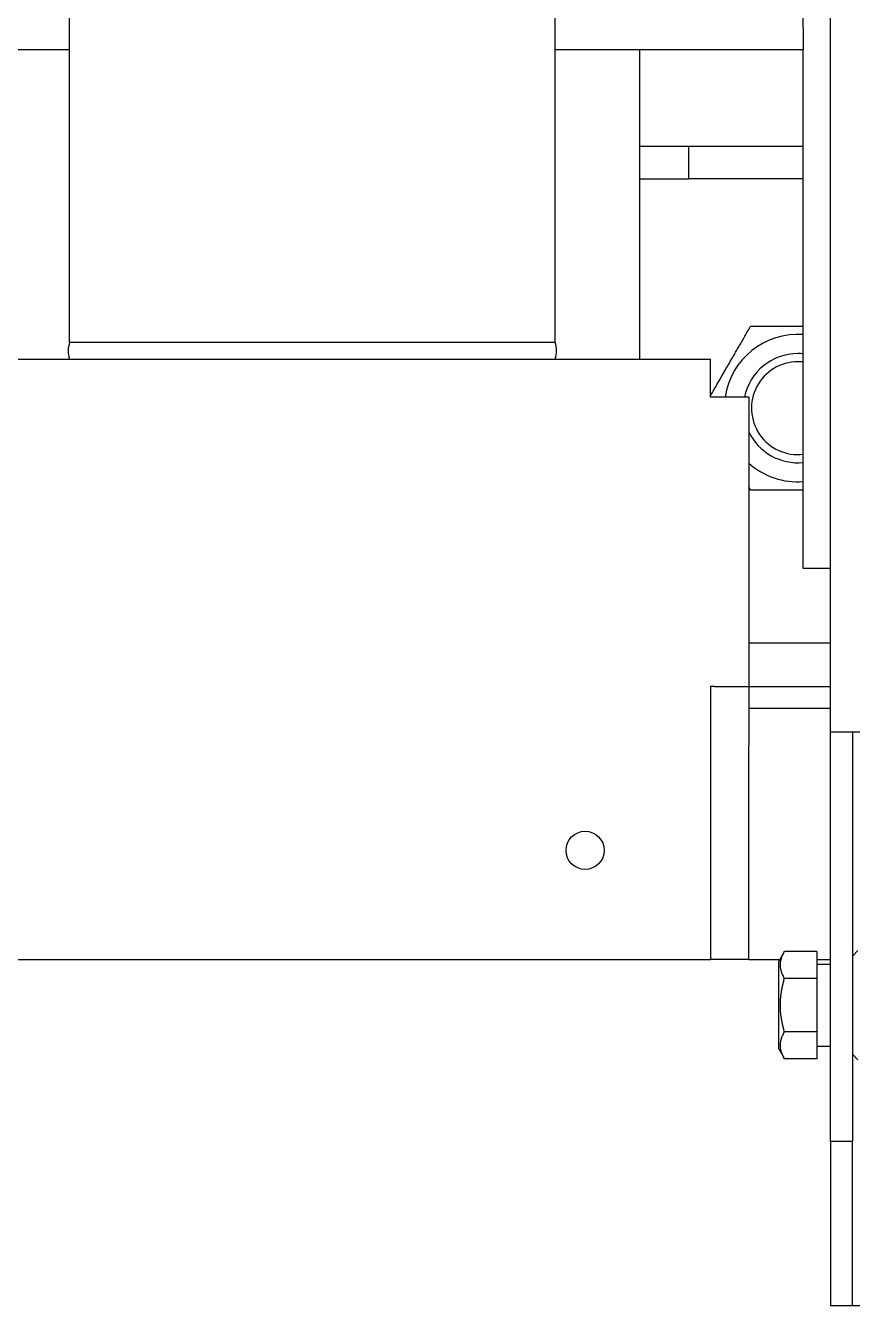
# Model space of a CAD drawing. Header units: millimetres. Extents: x -383313 to -161684, y -117025 to 99224.
# Drawn here: x -342266.6 to -342115, y -11277 to -11042.5 of the extents above; entities that cross this region are included whole.
import ezdxf

# ---------------------------------------------------------------- set-up
doc = ezdxf.new("R2010")
doc.units = ezdxf.units.MM
doc.header["$MEASUREMENT"] = 0
doc.layers.add('PV-55E8', color=7, linetype='Continuous')

# ---------------------------------------------------------------- blocks, each defined once
blk = doc.blocks.new('*U123')
at = {"layer": 'PV-55E8', "color": 3}
for p, q in [((-404, -460.38), (-404, 460.38)), ((-315, -460.38), (-315, 460.38)), ((-264.5, -531.73), (-264.5, 458.27)), ((-269.5, -402.73), (-269.5, -330.73)), ((-269.5, -402.73), (-269.5, -406.73)), ((-404, -406.73), (-465, -406.73)), ((-269.5, -406.73), (-315, -406.73)), ((-299.5, -406.73), (-299.5, -424.38)), ((-269.5, -501.73), (-269.5, -406.73)), ((-299.5, -424.38), (-290.5, -424.38)), ((-299.5, -424.38), (-299.5, -430.38)), ((-290.5, -424.38), (-269.5, -424.38)), ((-290.5, -430.38), (-290.5, -424.38)), ((-299.5, -430.38), (-290.5, -430.38)), ((-299.5, -430.38), (-299.5, -463.38)), ((-269.5, -430.38), (-290.5, -430.38)), ((-315, -460.38), (-404, -460.38)), ((-315, -460.38), (-404, -460.38)), ((-1182.5, -463.38), (-286.5, -463.38)), ((-286.5, -469.68), (-286.5, -463.38)), ((-286.5, -470.38), (-286.5, -469.68)), ((-285.8, -470.38), (-286.5, -470.38)), ((-279.5, -470.38), (-285.8, -470.38)), ((-279.5, -470.38), (-279.5, -523.38)), ((-264.5, -501.73), (-269.5, -501.73)), ((-279.5, -515.38), (-264.5, -515.38)), ((-286.5, -523.38), (-286.5, -573.38)), ((-285.8, -523.38), (-286.5, -523.38)), ((-285.8, -523.38), (-279.5, -523.38)), ((-279.5, -523.38), (-279.5, -534.08)), ((-279.5, -523.38), (-264.5, -523.38)), ((-264.5, -527.38), (-279.5, -527.38)), ((-264.5, -527.38), (-279.5, -527.38)), ((-264.5, -606.73), (-264.5, -531.73)), ((-257, -531.73), (-264.5, -531.73)), ((-260.5, -531.73), (-260.5, -606.73)), ((-279.5, -573.38), (-279.5, -534.08)), ((-274, -573.73), (-272.95, -571.92)), ((-267, -571.92), (-272.95, -571.92)), ((-267, -571.92), (-267, -576.82)), ((-260.5, -572.73), (-259.5, -571.73)), ((-1182.5, -573.38), (-286.5, -573.38)), ((-279.5, -573.38), (-286.5, -573.38)), ((-279.5, -573.38), (-273.8, -573.38)), ((-274, -589.73), (-274, -573.73)), ((-267, -573.38), (-264.5, -573.38)), ((-267, -574.23), (-264.5, -574.23)), ((-267, -576.82), (-272.95, -576.82)), ((-267, -576.82), (-267, -586.64)), ((-267, -586.64), (-272.95, -586.64)), ((-267, -586.64), (-267, -591.55)), ((-274, -589.73), (-272.95, -591.55)), ((-267, -589.23), (-264.5, -589.23)), ((-260.5, -590.73), (-259.5, -591.73)), ((-267, -591.55), (-272.95, -591.55)), ((-264.5, -606.73), (-264.5, -636.73)), ((-260.5, -606.73), (-264.5, -606.73)), ((-260.5, -636.73), (-260.5, -606.73)), ((-264.5, -636.73), (-260.5, -636.73)), ((-260.5, -636.73), (-256.5, -636.73))]:
    blk.add_line(p, q, dxfattribs=at)
blk.add_circle((-309.5, -553.38), 3.5, dxfattribs=at)
for centre, radius, start, end in [((-270.5, -472.38), 13.5, 85.752, 171.4804), ((-399.28, -461.93), 4.97, 161.7425, 196.9066), ((-319.72, -461.93), 4.97, 343.0934, 18.2575), ((-270.5, -472.38), 10, 90, 168.463), ((-270.5, -472.38), 8.5, 90, 276.7563), ((-270.5, -472.38), 10, 84.2608, 90), ((-270.5, -472.38), 8.5, 83.2437, 90), ((-270.5, -472.38), 10, 205.8419, 275.7392), ((-270.5, -472.38), 13.5, 228.1897, 274.248)]:
    blk.add_arc(centre, radius, start, end, dxfattribs=at)
for points, weights in [([(-286.5, -470.09), (-282.96, -463.95), (-279.16, -457.38)], [1.58108598431, 1.72736273626, 1.52444471331]), ([(-279.16, -457.38), (-273.99, -457.38), (-269.5, -457.38)], [1.52444471331, 1.6570136356, 1.64054012076]), ([(-279.16, -487.38), (-279.33, -487.08), (-279.5, -486.79)], [1.52444471331, 1.53257713429, 1.54014868012]), ([(-269.5, -487.38), (-273.99, -487.38), (-279.16, -487.38)], [1.64054012076, 1.6570136356, 1.52444471331]), ([(-272.95, -576.82), (-274.37, -574.37), (-272.95, -571.92)], [1.22364575665, 1.41294441399, 1.22364575665]), ([(-272.95, -586.64), (-274.37, -581.73), (-272.95, -576.82)], [1.22364575665, 1.41294441399, 1.22364575665]), ([(-272.95, -591.55), (-274.37, -589.09), (-272.95, -586.64)], [1.22364575665, 1.41294441399, 1.22364575665])]:
    blk.add_rational_spline(points, weights, degree=2, dxfattribs=at)

msp = doc.modelspace()

# ---------------------------------------------------------------- block references
msp.add_blockref('*U123', (-341854.51332, -10640.22165))

doc.saveas('drawing.dxf')
